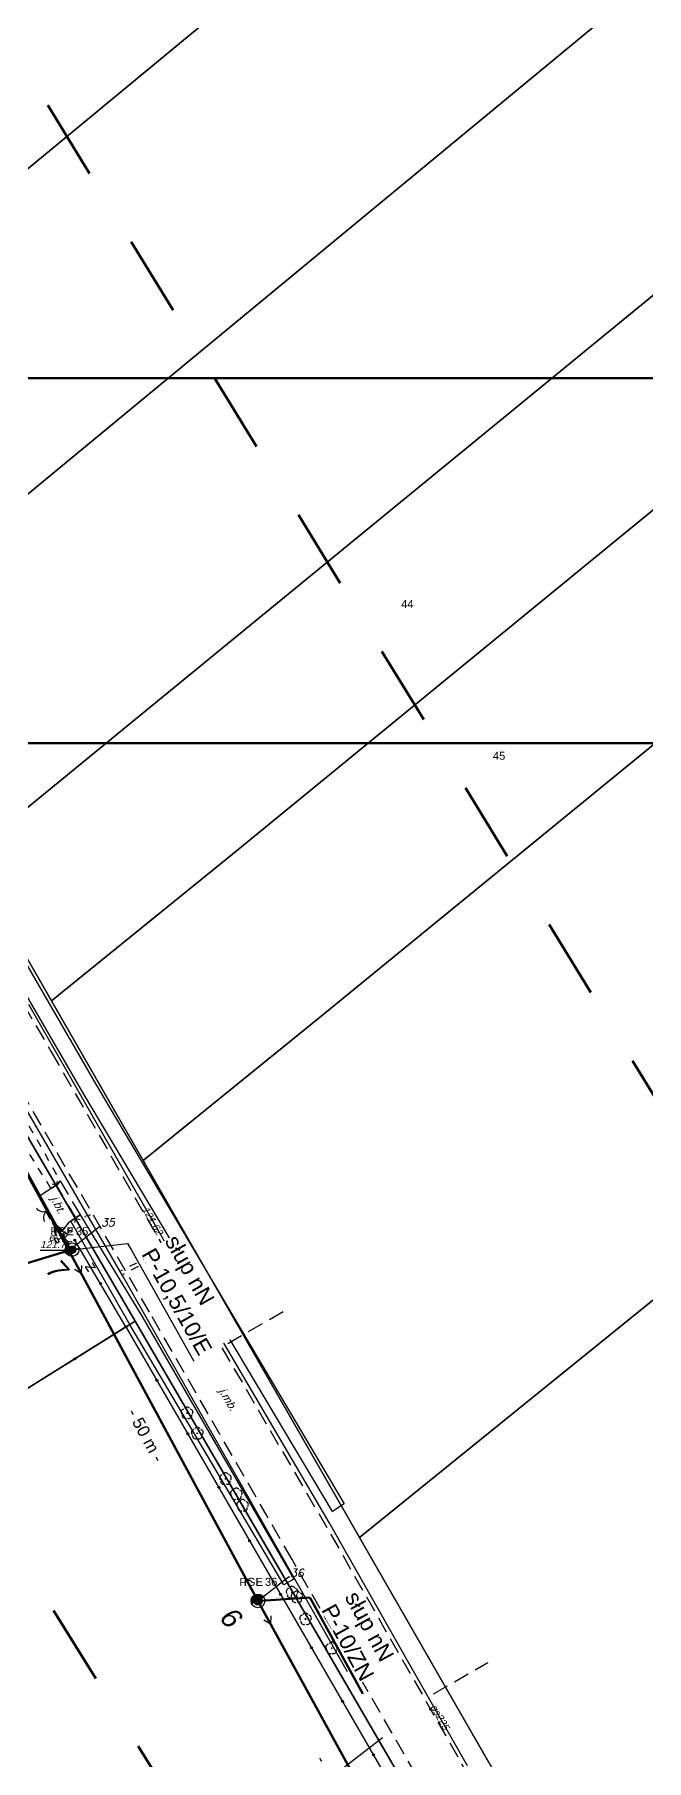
# Model space of a CAD drawing. Header units: metres. Extents: x 7542702 to 7555152, y 5804026 to 5815503.
# Drawn here: x 7544280.8 to 7544357.2, y 5808106.9 to 5808322.6 of the extents above; entities that cross this region are included whole.
import ezdxf
from ezdxf import colors
from ezdxf.entities.mleader import LeaderData, LeaderLine
from ezdxf.enums import TextEntityAlignment as Align
from ezdxf.math import Vec2, Vec3

# ---------------------------------------------------------------- set-up
doc = ezdxf.new("R2010")
doc.units = ezdxf.units.M
for name, pattern in [('4001', [0]), ('4002', [2, 1, -1]), ('4003', [3, 2, -1])]:
    doc.linetypes.add(name, pattern=pattern)
doc.layers.add('!tele', color=30, linetype='Continuous', lineweight=50, plot=False)
for name, color, linetype, lineweight in [('!trafo', 6, '4002', 50), ('_KABEL_ABONENCKI_NAPOWIETRZNY', 104, 'Continuous', 50), ('_numery slupow etap 4 cz. 2', 7, 'Continuous', 40), ('_SIEC_NAPOWIETRZNA', 5, 'Continuous', 50), ('_SLUP_DZIERZAWIONY_ENERGETYCZNY', 1, 'Continuous', 30)]:
    doc.layers.add(name, color=color, linetype=linetype, lineweight=lineweight)
for name, color, linetype in [('_MM opisy', 7, 'Continuous'), ('_MM slupy', 5, 'Continuous'), ('Drogi', 135, 'Continuous'), ('Dzialki', 165, 'Continuous'), ('Linie_napowietrzne', 184, 'Continuous'), ('makro-numeracja-punktow', 7, 'Continuous'), ('Ogrodzenia', 184, 'Continuous'), ('Projekty', 252, 'Continuous'), ('Roslinnosc', 104, 'Continuous'), ('Uz_Energia', 1, 'Continuous'), ('Uz_Gaz', 54, 'Continuous'), ('Uz_Specjalne', 7, 'Continuous'), ('Uz_Telekomunikacja', 252, 'Continuous'), ('Wody', 184, 'Continuous')]:
    doc.layers.add(name, color=color, linetype=linetype)
doc.layers.add('DIM', color=7, linetype='Continuous', plot=False)
doc.styles.add('DYN_DIM', font='arial.ttf')
doc.styles.add('GeodText', font='romans.shx', dxfattribs={"oblique": 14.323945})
doc.styles.get("Standard").update_dxf_attribs({"font": 'arial.ttf'})
doc.dimstyles.new('opis linie', dxfattribs={"dimtxt": 1.5, "dimasz": 0.18, "dimexe": 0.18, "dimexo": 0.0625, "dimgap": 2.5, "dimtad": 4, "dimdec": 0, "dimzin": 0, "dimdsep": 46, "dimtxsty": 'Standard', "dimcen": 0.09, "dimse1": 1, "dimse2": 1, "dimsd1": 1, "dimsd2": 1, "dimclrt": 256, "dimadec": 0, "dimazin": 0, "dimtfac": 1, "dimtdec": 0, "dimtofl": 0, "dimtmove": 0, "dimatfit": 3, "dimfxl": 1, "dimtfill": 1, "dimtolj": 1, "dimtzin": 0, "dimarcsym": 0})
doc.dimstyles.get("Standard").update_dxf_attribs({"dimtxt": 0.18, "dimasz": 0.18, "dimexe": 0.18, "dimexo": 0.0625, "dimgap": 0.09, "dimtad": 0, "dimtih": 1, "dimtoh": 1, "dimdec": 4, "dimzin": 0, "dimdsep": 46, "dimtxsty": 'Standard', "dimcen": 0.09, "dimadec": 0, "dimazin": 0, "dimtfac": 1, "dimtdec": 4, "dimtofl": 0, "dimtmove": 0, "dimatfit": 3, "dimfxl": 1, "dimtolj": 1, "dimtzin": 0, "dimarcsym": 0})

# ---------------------------------------------------------------- blocks, each defined once
blk = doc.blocks.new('1291')
at = {"layer": 'Ogrodzenia', "color": 7, "linetype": 'Continuous'}
for p, q in [((-0.75, 1), (0.75, 1)), ((0.75, 1), (-0.75, -1)), ((-0.75, -1), (0.75, -1))]:
    blk.add_line(p, q, dxfattribs=at)
blk = doc.blocks.new('2554')
at = {"layer": 'Drogi', "color": 8, "linetype": '4002'}
blk.add_line((0, 0), (0, 1), dxfattribs=at)
blk = doc.blocks.new('1554')
at = {"layer": 'Drogi', "color": 8, "linetype": 'Continuous'}
for p, q in [((-0.75, -0.75), (0, 0)), ((0, 0), (0.75, -0.75))]:
    blk.add_line(p, q, dxfattribs=at)
blk = doc.blocks.new('1422')
at = {"layer": 'Roslinnosc', "color": 104, "linetype": 'Continuous'}
blk.add_circle((0, 0), 0.1, dxfattribs=at)
for centre, start, end in [((-0.71, 0.23), 102.5, 221.75), ((0, 0.75), 30.19, 149.77), ((0.71, 0.23), 318.3, 77.49), ((-0.44, -0.61), 174.33, 293.45), ((0.44, -0.61), 246.24, 5.74)]:
    blk.add_arc(centre, 0.75, start, end, dxfattribs=at)
blk = doc.blocks.new('2284')
at = {"layer": 'Ogrodzenia', "color": 184, "linetype": 'Continuous'}
blk.add_line((0, 0), (0, 1), dxfattribs=at)
blk = doc.blocks.new('1284')
at = {"layer": 'Ogrodzenia', "color": 184, "linetype": 'Continuous'}
blk.add_arc((0, 2), 2, 270, 0, dxfattribs=at)
blk = doc.blocks.new('2283')
at = {"layer": 'Ogrodzenia', "color": 184, "linetype": 'Continuous'}
blk.add_line((0, 0), (0, 1), dxfattribs=at)
blk = doc.blocks.new('1283')
at = {"layer": 'Ogrodzenia', "color": 184, "linetype": 'Continuous'}
for centre, start, end in [((0, 2), 270, 0), ((0, -2), 0, 90)]:
    blk.add_arc(centre, 2, start, end, dxfattribs=at)
blk = doc.blocks.new('1281')
at = {"layer": 'Ogrodzenia', "color": 184, "linetype": 'Continuous'}
for radius in [0.24, 0.16, 0.08]:
    blk.add_circle((0, 0), radius, dxfattribs=at)
blk = doc.blocks.new('1361')
at = {"layer": 'Linie_napowietrzne', "color": 184, "linetype": 'Continuous'}
blk.add_circle((0, 0), 0.5, dxfattribs=at)
blk = doc.blocks.new('1366')
at = {"layer": 'Linie_napowietrzne', "color": 184, "linetype": 'Continuous'}
for p, q in [((0, 1), (0, 11)), ((-1, 4.8), (0, 6.5)), ((1, 4.8), (0, 6.5))]:
    blk.add_line(p, q, dxfattribs=at)
blk = doc.blocks.new('1386')
at = {"layer": 'Projekty', "color": 1, "linetype": 'Continuous'}
for p, q in [((0, 9), (0, 11)), ((-1, 4.8), (0, 6.5)), ((0, 6), (0, 8)), ((1, 4.8), (0, 6.5)), ((0, 3), (0, 5)), ((0, 1), (0, 2))]:
    blk.add_line(p, q, dxfattribs=at)
blk = doc.blocks.new('1383')
at = {"layer": 'Projekty', "color": 1, "linetype": 'Continuous'}
for p, q in [((-0.35, 0.35), (0.35, -0.35)), ((0.35, 0.35), (-0.35, -0.35))]:
    blk.add_line(p, q, dxfattribs=at)
blk.add_circle((0, 0), 0.5, dxfattribs=at)
blk = doc.blocks.new('1766')
at = {"layer": 'Uz_Energia', "color": 1, "linetype": 'Continuous'}
for radius in [0.16, 0.08]:
    blk.add_circle((0, 0), radius, dxfattribs=at)
blk = doc.blocks.new('1746')
at = {"layer": 'Uz_Gaz', "color": 54, "linetype": 'Continuous'}
for radius in [0.16, 0.08]:
    blk.add_circle((0, 0), radius, dxfattribs=at)
blk = doc.blocks.new('SLUP_DZIERZAWIONY')
h = blk.add_hatch(color=256)
h.dxf.hatch_style = 1
h.paths.add_polyline_path([(0.53, 0, 1), (-0.53, 0, 1)])
at = {"lineweight": 30}
blk.add_circle((0, 0), 0.527, dxfattribs=at)
at = {"color": 7, "style": 'DYN_DIM', "flags": 13}
blk.add_attdef('ODC_FUNKCJONALNY', text='', height=1, dxfattribs=at).set_placement((0.36, 3.33), align=Align.CENTER)
at = {"color": 7, "flags": 12}
blk.add_attdef('WLASCICIEL', text='', height=1, dxfattribs=at).set_placement((0.63, 1.89), align=Align.RIGHT)
blk.add_attdef('SLUP_NUMER', (0.87, 1.89), '', height=1, dxfattribs=at)
blk.add_attdef('TYP', text='', height=1, dxfattribs=at).set_placement((0, -2.82), align=Align.CENTER)
blk = doc.blocks.new('ZN')
at = {"layer": '_MM slupy', "transparency": 33554687}
h = blk.add_hatch(color=256, dxfattribs=at)
h.dxf.hatch_style = 1
h.paths.add_polyline_path([(0, -0.86), (0, 0.86, 1)])
at = {"layer": '_MM slupy'}
blk.add_circle((0, 0), 0.857, dxfattribs=at)
blk = doc.blocks.new('E')
at = {"layer": '_MM slupy'}
h = blk.add_hatch(color=256, dxfattribs=at)
h.dxf.hatch_style = 1
h.paths.add_polyline_path([(0.27, 0.37, 1), (-0.27, -0.37, 1)])
for radius in [0.857, 0.457]:
    blk.add_circle((0, 0), radius, dxfattribs=at)
blk = doc.blocks.new('*D260')
at = {"layer": 'Defpoints', "color": 0}
for p in [(7544308.7, 5808126.88), (7544309.36, 5808127.24), (7544332.19, 5808084.07)]:
    blk.add_point(p, dxfattribs=at)
at = {"layer": 'DIM', "insert": (7544318.24, 5808104.26), "char_height": 1.5, "attachment_point": 5, "rotation": 298.7537, "bg_fill": 3, "box_fill_scale": 1.1, "bg_fill_color": 9, "bg_fill_true_color": 13158600, "bg_fill_transparency": 0}
blk.add_mtext('\\A1;- 49 m -', dxfattribs=at)
blk = doc.blocks.new('*D261')
at = {"layer": 'Defpoints', "color": 0}
for p in [(7544285.74, 5808171.05), (7544285.08, 5808170.69), (7544308.7, 5808126.88)]:
    blk.add_point(p, dxfattribs=at)
at = {"layer": 'DIM', "insert": (7544294.68, 5808147.59), "char_height": 1.5, "attachment_point": 5, "rotation": 298.3312, "bg_fill": 3, "box_fill_scale": 1.1, "bg_fill_color": 9, "bg_fill_true_color": 13158600, "bg_fill_transparency": 0}
blk.add_mtext('\\A1;- 50 m -', dxfattribs=at)
blk = doc.blocks.new('*D262')
at = {"layer": 'Defpoints', "color": 0}
for p in [(7544261.66, 5808213.37), (7544262.32, 5808213.73), (7544285.08, 5808170.69)]:
    blk.add_point(p, dxfattribs=at)
at = {"layer": 'DIM', "insert": (7544271.16, 5808190.82), "char_height": 1.5, "attachment_point": 5, "rotation": 298.7551, "bg_fill": 3, "box_fill_scale": 1.1, "bg_fill_color": 9, "bg_fill_true_color": 13158600, "bg_fill_transparency": 0}
blk.add_mtext('\\A1;- 49 m -', dxfattribs=at)
blk = doc.blocks.new('q')
at = {"layer": '_MM slupy'}
blk.add_blockref('ZN', (0, 0), dxfattribs=at)
at = {"layer": '_MM opisy'}
ml = blk.add_multileader_mtext('Standard', dxfattribs=at)
ml.set_content('\\pxql;słup nN\\PP-10/ZN', color=256)
ml.set_leader_properties()
ml.build(insert=Vec2(0, 0))
ml.multileader.update_dxf_attribs({"has_text_frame": 1, "text_left_attachment_type": 5, "text_right_attachment_type": 5, "dogleg_length": 1, "arrow_head_size": 1})
ctx = ml.context
ctx.base_point, ctx.char_height, ctx.arrow_head_size, ctx.landing_gap_size, ctx.plane_origin = Vec3(3.75, 5.9), 2, 1, 1, Vec3(1.72, -1.42)
ctx.left_attachment, ctx.right_attachment = 5, 5
notes = []
notes.append((ctx, [(0, (1, 1, 0), (2.75, 5.9), (1, 0), 1, [(0, [(0, 0), (2.75, 5.9)], 0, [])])]))
ctx.mtext.insert, ctx.mtext.flow_direction = Vec3(4.75, 11.7), 5
ctx.mtext.has_bg_fill, ctx.mtext.bg_color, ctx.mtext.bg_scale_factor, ctx.mtext.bg_transparency, ctx.mtext.use_window_bg_color = 1, -1023410175, 1, 0, 1
for ctx, leaders in notes:
    for number, flags, end, landing, length, lines in leaders:
        leader = LeaderData()
        leader.index, (leader.has_last_leader_line, leader.has_dogleg_vector, leader.attachment_direction) = number, flags
        leader.last_leader_point, leader.dogleg_vector, leader.dogleg_length = Vec3(end), Vec3(landing), length
        for number, points, colour, breaks in lines:
            line = LeaderLine()
            line.index, line.vertices, line.color, line.breaks = number, Vec3.list(points), colors.encode_raw_color(colour), breaks
            leader.lines.append(line)
        ctx.leaders.append(leader)

msp = doc.modelspace()

# ---------------------------------------------------------------- linework, layer by layer
at = {"layer": '!tele'}
msp.add_lwpolyline([(7544134.27, 5808446.42), (7544153.77, 5808410.25), (7544175.9, 5808370.26), (7544197, 5808332.23), (7544213.48, 5808301.22), (7544237.41, 5808257.96), (7544247.12, 5808238.87), (7544261.66, 5808213.37), (7544285.08, 5808170.69), (7544308.7, 5808126.88), (7544332.19, 5808084.07), (7544356.3, 5808040.19)], dxfattribs=at)
at = {"layer": '!trafo', "ltscale": 10}
msp.add_lwpolyline([(7544082.13, 5808448.38), (7544167.59, 5808501.43), (7544481.87, 5807987.87), (7544782.88, 5807592.58), (7544936.53, 5807377.47), (7545050.37, 5807475.25), (7545086.68, 5807419.38), (7544929.65, 5807282.21), (7544686.61, 5807553.19), (7544696.16, 5807510.34), (7544647.98, 5807511.04), (7544607.69, 5807611.16), (7544447.06, 5807862.58)], close=True, dxfattribs=at)
at = {"layer": '_KABEL_ABONENCKI_NAPOWIETRZNY'}
msp.add_lwpolyline([(7544271.21, 5808166.48), (7544285.08, 5808170.69), (7544284.96, 5808171.12), (7544261.92, 5808213.12), (7544261.66, 5808213.37)], dxfattribs=at)
at = {"layer": '_SIEC_NAPOWIETRZNA'}
msp.add_lwpolyline([(7544356.3, 5808040.19), (7544332.19, 5808084.07), (7544308.7, 5808126.88), (7544285.08, 5808170.69), (7544261.66, 5808213.37), (7544247.12, 5808238.87), (7544237.41, 5808257.96), (7544213.48, 5808301.22), (7544197, 5808332.23), (7544175.9, 5808370.26), (7544153.77, 5808410.25), (7544134.27, 5808446.42)], dxfattribs=at)
at = {"layer": 'Defpoints', "color": 4, "lineweight": 70}
msp.add_lwpolyline([(7544011.24, 5808517.45), (7544403.75, 5808517.45), (7544403.75, 5808234.06), (7544011.24, 5808234.06)], close=True, dxfattribs=at)
at = {"layer": 'Drogi', "color": 8, "linetype": '4003'}
for p, q in [((7544267.4, 5808222.12, 122.92), (7544282.86, 5808195.51, 122.74)), ((7544282.86, 5808195.51, 122.74), (7544299.65, 5808166.3, 122.74)), ((7544295.15, 5808162.96, 122.7), (7544278.15, 5808192.32, 122.74)), ((7544281.31, 5808177.45, 122.68), (7544282.83, 5808178.43, 122.58)), ((7544283.46, 5808173.88, 122.67), (7544281.31, 5808177.45, 122.68)), ((7544282.83, 5808178.43, 122.58), (7544283.67, 5808178.93, 122.62)), ((7544283.67, 5808178.93, 122.62), (7544283.98, 5808179.4, 122.61)), ((7544283.98, 5808179.4, 122.61), (7544286.48, 5808175.12, 122.61)), ((7544284.26, 5808173.22, 122.71), (7544283.46, 5808173.88, 122.67)), ((7544285, 5808174.11, 122.52), (7544284.26, 5808173.22, 122.71)), ((7544285.31, 5808174.36, 122.54), (7544285, 5808174.11, 122.52)), ((7544286.48, 5808175.12, 122.61), (7544285.31, 5808174.36, 122.54)), ((7544299.65, 5808166.3, 122.74), (7544317.8, 5808135.2, 122.8)), ((7544312.96, 5808132.05, 122.77), (7544295.15, 5808162.96, 122.7)), ((7544317.8, 5808135.2, 122.8), (7544345.2, 5808087.16, 123.5)), ((7544329.96, 5808102.55, 123.28), (7544312.96, 5808132.05, 122.77))]:
    msp.add_line(p, q, dxfattribs=at)
at = {"layer": 'Drogi', "color": 8, "linetype": '4001'}
for points in [[(7544218.31, 5808317.97, 0), (7544236.16, 5808285.61, 0), (7544251.83, 5808255.89, 0), (7544257.02, 5808246.32, 0), (7544262.09, 5808238.7, 0), (7544270.27, 5808222.79, 0), (7544288.47, 5808191.37, 0), (7544319.47, 5808139.03, 0), (7544318.02, 5808138.05, 0), (7544286.94, 5808190.21, 0), (7544268.53, 5808221.91, 0), (7544260.45, 5808237.2, 0), (7544255.78, 5808244.9, 0), (7544234.71, 5808284.96, 0), (7544216.97, 5808317.46, 0), (7544218.31, 5808317.97, 0)], [(7544286.48, 5808175.12, 122.61), (7544294.27, 5808162.35, 122.56), (7544313.16, 5808129.6, 122.64), (7544311.92, 5808128.89, 122.63), (7544292.72, 5808161.34, 122.21), (7544285.31, 5808174.36, 122.54), (7544286.48, 5808175.12, 122.61)]]:
    msp.add_polyline3d(points, dxfattribs=at)
at = {"layer": 'Dzialki'}
for p, q in [((7544464.58, 5808458.38), (7544242.37, 5808274.85)), ((7544242.37, 5808274.85), (7544464.58, 5808458.38)), ((7544484.51, 5808434.16), (7544257.74, 5808246.87)), ((7544257.74, 5808246.87), (7544484.51, 5808434.16)), ((7544272.51, 5808219.98), (7544371.44, 5808301.02)), ((7544371.44, 5808301.02), (7544272.51, 5808219.98)), ((7544382.33, 5808283.06), (7544305.5, 5808220.2)), ((7544305.5, 5808220.2), (7544382.33, 5808283.06)), ((7544387.27, 5808257.76), (7544316.36, 5808199.76)), ((7544316.36, 5808199.76), (7544387.27, 5808257.76)), ((7544282.89, 5808201.89), (7544272.51, 5808219.98)), ((7544272.51, 5808219.98), (7544282.89, 5808201.89)), ((7544272.51, 5808219.98), (7544282.89, 5808201.89)), ((7544305.5, 5808220.2), (7544282.89, 5808201.89)), ((7544282.89, 5808201.89), (7544305.5, 5808220.2)), ((7544423.6, 5808217.51), (7544321.4, 5808134.83)), ((7544321.4, 5808134.83), (7544423.6, 5808217.51)), ((7544294.34, 5808181.94), (7544282.89, 5808201.89)), ((7544282.89, 5808201.89), (7544294.34, 5808181.94)), ((7544282.89, 5808201.89), (7544294.34, 5808181.94)), ((7544316.36, 5808199.76), (7544294.34, 5808181.94)), ((7544294.34, 5808181.94), (7544316.36, 5808199.76)), ((7544278.83, 5808186.8), (7544293.34, 5808161.85)), ((7544293.34, 5808161.85), (7544278.83, 5808186.8)), ((7544293.34, 5808161.85), (7544278.83, 5808186.8)), ((7544321.4, 5808134.83), (7544294.34, 5808181.94)), ((7544294.34, 5808181.94), (7544321.4, 5808134.83)), ((7544294.34, 5808181.94), (7544321.4, 5808134.83)), ((7544208.87, 5808109.1), (7544293.34, 5808161.85)), ((7544293.34, 5808161.85), (7544233.83, 5808124.69)), ((7544293.34, 5808161.85), (7544315.06, 5808124.52)), ((7544315.06, 5808124.52), (7544293.34, 5808161.85)), ((7544315.06, 5808124.52), (7544293.34, 5808161.85)), ((7544347.49, 5808089.44), (7544321.4, 5808134.83)), ((7544321.4, 5808134.83), (7544347.49, 5808089.44)), ((7544321.4, 5808134.83), (7544347.49, 5808089.44)), ((7544315.06, 5808124.52), (7544333.14, 5808093.44)), ((7544333.14, 5808093.44), (7544315.06, 5808124.52)), ((7544333.14, 5808093.44), (7544315.06, 5808124.52))]:
    msp.add_line(p, q, dxfattribs=at)
at = {"layer": 'Ogrodzenia', "color": 184, "linetype": '4001'}
for q in [(7544285.83, 5808171.98, 122.57), (7544208.87, 5808109.1), (7544326.98, 5808100.97)]:
    msp.add_line((7544292.21, 5808161.14), q, dxfattribs=at)
at = {"layer": 'Projekty', "linetype": '4003'}
for p, q in [((7544284.35, 5808172.39), (7544283.7, 5808172.01)), ((7544304.93, 5808159.05), (7544311.96, 5808163.12)), ((7544330.65, 5808115.28), (7544337.41, 5808119.2))]:
    msp.add_line(p, q, dxfattribs=at)
at = {"layer": 'Projekty', "linetype": 'Continuous'}
msp.add_lwpolyline([(7544283.55, 5808172.28), (7544283.85, 5808171.76), (7544283.59, 5808171.61), (7544283.29, 5808172.12), (7544283.55, 5808172.28)], dxfattribs=at)
at = {"layer": 'Uz_Energia', "color": 1, "linetype": '4001'}
for p, q in [((7544284.35, 5808172.39), (7544284.58, 5808172.64)), ((7544284.97, 5808171.74), (7544284.35, 5808172.39)), ((7544285.08, 5808170.69), (7544284.97, 5808171.74))]:
    msp.add_line(p, q, dxfattribs=at)
at = {"layer": 'Uz_Energia', "color": 1, "linetype": 'Continuous'}
for p, q in [((7544285.17, 5808170.7), (7544284.97, 5808171.74)), ((7544281.48, 5808170.7), (7544285.17, 5808170.7))]:
    msp.add_line(p, q, dxfattribs=at)
msp.add_lwpolyline([(7544284.62, 5808172.29), (7544284.23, 5808172.59), (7544284.54, 5808172.99), (7544284.93, 5808172.68), (7544284.62, 5808172.29)], dxfattribs=at)
at = {"layer": 'Uz_Gaz', "color": 54, "linetype": '4001'}
for p, q in [((7544288.37, 5808186.92, 121.61), (7544280.07, 5808201.43, 121.55)), ((7544297.5, 5808170.96, 121.62), (7544288.37, 5808186.92, 121.61)), ((7544302.71, 5808162.27, 121.59), (7544297.5, 5808170.96, 121.62)), ((7544303.12, 5808161.37, 121.63), (7544302.71, 5808162.27, 121.59)), ((7544317.58, 5808136.69, 121.87), (7544303.12, 5808161.37, 121.63)), ((7544327.47, 5808119.26, 122.05), (7544317.58, 5808136.69, 121.87)), ((7544334.86, 5808106.28, 122.4), (7544327.47, 5808119.26, 122.05))]:
    msp.add_line(p, q, dxfattribs=at)
at = {"layer": 'Uz_Specjalne', "color": 7, "linetype": '4002'}
for p, q in [((7544297.09, 5808170.93, 121.17), (7544291.58, 5808168.12, 121.17)), ((7544297.31, 5808170.49, 121.17), (7544291.8, 5808167.68, 121.17))]:
    msp.add_line(p, q, dxfattribs=at)
at = {"layer": 'Uz_Telekomunikacja', "linetype": '4001'}
for p, q in [((7544291.95, 5808167.28, 121.85), (7544273.54, 5808199.02, 121.85)), ((7544319.9, 5808118.03, 121.96), (7544291.95, 5808167.28, 121.85)), ((7544324.25, 5808109.77, 122.08), (7544315.78, 5808103.18, 122.1))]:
    msp.add_line(p, q, dxfattribs=at)
at = {"layer": 'Wody', "color": 184, "linetype": '4002'}
msp.add_polyline3d([(7544283.98, 5808179.4, 122.6), (7544283.67, 5808178.93, 122.6), (7544282.83, 5808178.43, 122.6), (7544275.58, 5808190.14, 122.4), (7544253.57, 5808228.86, 122.5), (7544255.39, 5808229.71, 122.5), (7544277.11, 5808191.48, 122.5), (7544283.98, 5808179.4, 122.6)], dxfattribs=at)

# ---------------------------------------------------------------- block references
at = {"layer": '_SLUP_DZIERZAWIONY_ENERGETYCZNY'}
for p, values in [((7544285.08, 5808170.69), {'WLASCICIEL': 'PGE', 'SLUP_NUMER': '35'}), ((7544308.7, 5808126.88), {'WLASCICIEL': 'PGE', 'SLUP_NUMER': '36'})]:
    msp.add_blockref('SLUP_DZIERZAWIONY', p, dxfattribs=at).add_auto_attribs(values)
at = {"layer": 'Drogi', "color": 8, "xscale": 0.5, "yscale": 0.5, "zscale": 0.5}
for p, rotation in [((7544283.48, 5808178.84), 210.760292), ((7544285.95, 5808174.69), 30.76029199999999)]:
    msp.add_blockref('1554', p, dxfattribs=dict(at, rotation=rotation))
at = {"layer": 'Drogi', "color": 8, "xscale": 0.5, "yscale": 4.829431, "rotation": 210.760292}
msp.add_blockref('2554', (7544283.48, 5808178.84, 122.62), dxfattribs=at)
at = {"layer": 'Linie_napowietrzne', "color": 184}
for name, p, xscale, yscale, zscale, rotation in [('1366', (7544285.08, 5808170.69), 0.5, 0.5, 0.5, 28.75510800000001), ('1366', (7544285.08, 5808170.69), 0.5, 0.5, 0.5, 28.75510800000001), ('1366', (7544285.08, 5808170.69), 0.5, 0.5, 0.5, 28.75510800000001), ('1366', (7544285.08, 5808170.69), 0.5, 0.5, 0.5, 28.75510800000001), ('1361', (7544285.08, 5808170.69), 0.4999999999999999, 0.4999999999999999, 0.4999999999999999, 208.7551079999998), ('1361', (7544285.08, 5808170.69), 0.4999999999999997, 0.4999999999999997, 0.4999999999999997, 208.3311629999998), ('1361', (7544285.08, 5808170.69), 0.4999999999999999, 0.4999999999999999, 0.4999999999999999, 208.7551079999998), ('1361', (7544285.08, 5808170.69), 0.4999999999999997, 0.4999999999999997, 0.4999999999999997, 208.3311629999998), ('1361', (7544285.08, 5808170.69), 0.4999999999999997, 0.4999999999999997, 0.4999999999999997, 208.7551079999997), ('1361', (7544285.08, 5808170.69), 0.4999999999999998, 0.4999999999999998, 0.4999999999999998, 208.3311629999997), ('1361', (7544285.08, 5808170.69), 0.4999999999999997, 0.4999999999999997, 0.4999999999999997, 208.7551079999997), ('1361', (7544285.08, 5808170.69), 0.4999999999999998, 0.4999999999999998, 0.4999999999999998, 208.3311629999997), ('1366', (7544285.08, 5808170.69), 0.4999999999999997, 0.4999999999999997, 0.4999999999999997, 208.3311629999998), ('1366', (7544285.08, 5808170.69), 0.4999999999999997, 0.4999999999999997, 0.4999999999999997, 208.3311629999998), ('1366', (7544285.08, 5808170.69), 0.4999999999999998, 0.4999999999999998, 0.4999999999999998, 208.3311629999997), ('1366', (7544285.08, 5808170.69), 0.4999999999999998, 0.4999999999999998, 0.4999999999999998, 208.3311629999997), ('1366', (7544308.7, 5808126.88), 0.5, 0.5, 0.5, 28.331163), ('1366', (7544308.7, 5808126.88), 0.5, 0.5, 0.5, 28.331163), ('1366', (7544308.7, 5808126.88), 0.5, 0.5, 0.5, 28.331163), ('1366', (7544308.7, 5808126.88), 0.5, 0.5, 0.5, 28.331163), ('1361', (7544308.7, 5808126.88), 0.4999999999999997, 0.4999999999999997, 0.4999999999999997, 208.3311629999998), ('1361', (7544308.7, 5808126.88), 0.5, 0.5, 0.5, 208.7537339999999), ('1361', (7544308.7, 5808126.88), 0.4999999999999997, 0.4999999999999997, 0.4999999999999997, 208.3311629999998), ('1361', (7544308.7, 5808126.88), 0.5, 0.5, 0.5, 208.7537339999999), ('1361', (7544308.7, 5808126.88), 0.4999999999999998, 0.4999999999999998, 0.4999999999999998, 208.3311629999997), ('1361', (7544308.7, 5808126.88), 0.5, 0.5, 0.5, 208.7537339999999), ('1361', (7544308.7, 5808126.88), 0.4999999999999998, 0.4999999999999998, 0.4999999999999998, 208.3311629999997), ('1361', (7544308.7, 5808126.88), 0.5, 0.5, 0.5, 208.7537339999999), ('1366', (7544308.7, 5808126.88), 0.5, 0.5, 0.5, 208.7537339999999), ('1366', (7544308.7, 5808126.88), 0.5, 0.5, 0.5, 208.7537339999999), ('1366', (7544308.7, 5808126.88), 0.5, 0.5, 0.5, 208.7537339999999), ('1366', (7544308.7, 5808126.88), 0.5, 0.5, 0.5, 208.7537339999999)]:
    msp.add_blockref(name, p, dxfattribs=dict(at, xscale=xscale, yscale=yscale, zscale=zscale, rotation=rotation))
at = {"layer": 'Linie_napowietrzne', "color": 184, "xscale": 0.5, "yscale": 0.5, "zscale": 0.5}
for p in [(7544285.08, 5808170.69, 122.77), (7544285.08, 5808170.69, 122.77), (7544308.7, 5808126.88), (7544308.7, 5808126.88)]:
    msp.add_blockref('1361', p, dxfattribs=at)
at = {"layer": 'Ogrodzenia', "color": 184, "xscale": 0.5}
for name, p, yscale, rotation in [('2283', (7544281.31, 5808177.45, 122.68), 4.167421, 211.05807), ('2284', (7544283.46, 5808173.88, 122.67), 1.037111, 230.477369)]:
    msp.add_blockref(name, p, dxfattribs=dict(at, yscale=yscale, rotation=rotation))
at = {"layer": 'Ogrodzenia', "color": 184, "xscale": 0.5, "yscale": 0.5, "zscale": 0.5}
for name, p, rotation in [('1283', (7544282.38, 5808175.67), 211.05807), ('1284', (7544283.46, 5808173.88), 230.477369)]:
    msp.add_blockref(name, p, dxfattribs=dict(at, rotation=rotation))
for p in [(7544285.83, 5808171.98), (7544289.02, 5808166.56), (7544292.21, 5808161.14), (7544292.21, 5808161.14), (7544292.21, 5808161.14), (7544285.8, 5808157.14), (7544296.07, 5808154.45), (7544299.94, 5808147.77), (7544303.8, 5808141.08), (7544307.66, 5808134.4), (7544311.53, 5808127.71), (7544315.39, 5808121.03), (7544319.25, 5808114.34), (7544323.12, 5808107.66)]:
    msp.add_blockref('1281', p, dxfattribs=at)
at = {"layer": 'Ogrodzenia', "color": 7, "xscale": 0.4999999999999998, "yscale": 0.4999999999999998, "zscale": 0.4999999999999998, "rotation": 301.328693}
msp.add_blockref('1291', (7544287.75, 5808168.59), dxfattribs=at)
at = {"layer": 'Projekty', "xscale": 0.5, "yscale": 0.5, "zscale": 0.5, "rotation": 30.80949399999997}
for name in ['1386', '1383']:
    msp.add_blockref(name, (7544285.08, 5808170.69), dxfattribs=at)
at = {"layer": 'Projekty', "xscale": 0.5, "yscale": 0.5, "zscale": 0.5}
msp.add_blockref('1383', (7544285.08, 5808170.69), dxfattribs=at)
at = {"layer": 'Roslinnosc', "color": 104, "xscale": 0.5, "yscale": 0.5, "zscale": 0.5}
for p in [(7544299.83, 5808150.36, 122.68), (7544301.12, 5808147.83, 122.6), (7544304.64, 5808142.15, 122.84), (7544305.99, 5808140.24, 122.72), (7544306.77, 5808138.81, 123.08), (7544312.96, 5808127.95), (7544313.56, 5808127.37), (7544314.64, 5808124.62), (7544317.91, 5808120.98)]:
    msp.add_blockref('1422', p, dxfattribs=at)
at = {"layer": 'Uz_Energia', "color": 1, "xscale": 0.5, "yscale": 0.5, "zscale": 0.5}
msp.add_blockref('1766', (7544284.97, 5808171.74), dxfattribs=at)
at = {"layer": 'Uz_Gaz', "color": 54, "xscale": 0.5, "yscale": 0.5, "zscale": 0.5}
msp.add_blockref('1746', (7544295.42, 5808174.6), dxfattribs=at)

# ---------------------------------------------------------------- texts
at = {"layer": 'Drogi', "color": 8, "oblique": 15}
for s, rotation, p in [('j.bt. ', 297.4552, (7544282.77, 5808177.16)), ('j.mb. ', 300.1357, (7544303.77, 5808153.13))]:
    msp.add_text(s, height=1, rotation=rotation, dxfattribs=at).set_placement(p)
at = {"layer": 'Dzialki'}
for s, p in [('44', (7544326.58, 5808250.96)), ('45', (7544338.05, 5808232))]:
    msp.add_text(s, height=1, dxfattribs=at).set_placement(p)
at = {"layer": 'makro-numeracja-punktow', "color": 6, "char_height": 1, "attachment_point": 7, "line_spacing_factor": 0.8, "style": 'GeodText'}
for s, insert in [('35', (7544289.08, 5808173.69)), ('36', (7544312.7, 5808129.88))]:
    msp.add_mtext(s, dxfattribs=dict(at, insert=insert))
at = {"layer": 'Uz_Energia', "color": 1, "oblique": 15}
for s, p in [('e', (7544284.79, 5808172.84)), ('121.77 ', (7544281.48, 5808170.97)), ('e', (7544282.55, 5808171.86))]:
    msp.add_text(s, height=0.9, rotation=359.97, dxfattribs=at).set_placement(p)
at = {"layer": 'Uz_Gaz', "color": 54, "oblique": 15}
for s, rotation, p in [('121.62', 299.7719, (7544294.18, 5808175.86)), ('gs225', 299.5711, (7544330.2, 5808113.65))]:
    msp.add_text(s, height=0.9, rotation=rotation, dxfattribs=at).set_placement(p)
at = {"layer": 'Uz_Telekomunikacja', "oblique": 15}
msp.add_text('t', height=0.9, rotation=300.1148, dxfattribs=at).set_placement((7544286.92, 5808175.06))

# ---------------------------------------------------------------- leaders
at = {"layer": 'makro-numeracja-punktow', "color": 6, "has_arrowhead": 0, "annotation_type": 0, "has_hookline": 1, "hookline_direction": 0}
for points, text_width in [([(7544285.08, 5808170.69), (7544288.9, 5808173.69), (7544289.08, 5808173.69)], 1.73), ([(7544308.7, 5808126.88), (7544312.52, 5808129.88), (7544312.7, 5808129.88)], 1.74)]:
    msp.add_leader(points, dimstyle='Standard', dxfattribs=dict(at, text_width=text_width))

# ---------------------------------------------------------------- next in the draw order: block references
at = {"layer": '!tele', "rotation": 298.7537339328902}
msp.add_blockref('q', (7544308.7, 5808126.88), dxfattribs=at)

# ---------------------------------------------------------------- next in the draw order: leaders
at = {"layer": '_MM opisy'}
ml = msp.add_multileader_mtext('Standard', dxfattribs=at)
ml.set_content('\\pxql;słup nN\\PP-10,5/10/E', color=256)
ml.set_leader_properties()
ml.build(insert=Vec2(0, 0))
ml.multileader.update_dxf_attribs({"has_text_frame": 1, "text_left_attachment_type": 5, "text_right_attachment_type": 5, "dogleg_length": 1, "arrow_head_size": 1})
ctx = ml.context
ctx.base_point, ctx.char_height, ctx.arrow_head_size, ctx.landing_gap_size, ctx.plane_origin, ctx.plane_x_axis, ctx.plane_y_axis = Vec3(7544292.88, 5808170.7), 2, 1, 1, Vec3(7544285.08, 5808168.59), Vec3(0.491013, -0.871152), Vec3(0.871152, 0.491013)
ctx.left_attachment, ctx.right_attachment = 5, 5
notes = []
notes.append((ctx, [(0, (1, 1, 0), (7544292.39, 5808171.57), (0.491013, -0.871152), 1, [(0, [(7544285.48, 5808170.78), (7544292.39, 5808171.57)], 0, [])])]))
ctx.mtext.insert, ctx.mtext.text_direction, ctx.mtext.flow_direction = Vec3(7544298.74, 5808172.85), Vec3(0.491013, -0.871152), 5
ctx.mtext.has_bg_fill, ctx.mtext.bg_color, ctx.mtext.bg_scale_factor, ctx.mtext.bg_transparency, ctx.mtext.use_window_bg_color = 1, -1023410175, 1, 0, 1
for ctx, leaders in notes:
    for number, flags, end, landing, length, lines in leaders:
        leader = LeaderData()
        leader.index, (leader.has_last_leader_line, leader.has_dogleg_vector, leader.attachment_direction) = number, flags
        leader.last_leader_point, leader.dogleg_vector, leader.dogleg_length = Vec3(end), Vec3(landing), length
        for number, points, colour, breaks in lines:
            line = LeaderLine()
            line.index, line.vertices, line.color, line.breaks = number, Vec3.list(points), colors.encode_raw_color(colour), breaks
            leader.lines.append(line)
        ctx.leaders.append(leader)

# ---------------------------------------------------------------- next in the draw order: block references
at = {"rotation": 299.4071890607336}
msp.add_blockref('E', (7544285.48, 5808170.78), dxfattribs=at)

# ---------------------------------------------------------------- next in the draw order: texts
at = {"layer": '_numery slupow etap 4 cz. 2', "oblique": 10}
msp.add_text('6', height=2.5, rotation=311.9867, dxfattribs=at).set_placement((7544303.69, 5808124.78))

# ---------------------------------------------------------------- next in the draw order: dimensions: what is measured, and where the dimension line sits
at = {"layer": 'DIM'}
dim = msp.add_aligned_dim(p1=(7544332.19, 5808084.07), p2=(7544308.7, 5808126.88), distance=-0.75, dimstyle='opis linie', override={"dimpost": '- <> m -'}, dxfattribs=at)
dim.commit()
dim.dimension.update_dxf_attribs({"geometry": '*D260', "text_midpoint": (7544318.24, 5808104.26)})

# ---------------------------------------------------------------- next in the draw order: dimensions: what is measured, and where the dimension line sits
dim = msp.add_aligned_dim(p1=(7544308.7, 5808126.88), p2=(7544285.08, 5808170.69), distance=-0.75, dimstyle='opis linie', override={"dimpost": '- <> m -'}, dxfattribs=at)
dim.commit()
dim.dimension.update_dxf_attribs({"geometry": '*D261', "text_midpoint": (7544294.68, 5808147.59)})

# ---------------------------------------------------------------- next in the draw order: texts
at = {"layer": '_numery slupow etap 4 cz. 2', "oblique": 10}
msp.add_text('7', height=2.5, rotation=311.9867, dxfattribs=at).set_placement((7544281.91, 5808168.28))

# ---------------------------------------------------------------- next in the draw order: dimensions: what is measured, and where the dimension line sits
at = {"layer": 'DIM'}
dim = msp.add_aligned_dim(p1=(7544285.08, 5808170.69), p2=(7544261.66, 5808213.37), distance=-0.75, dimstyle='opis linie', override={"dimpost": '- <> m -'}, dxfattribs=at)
dim.commit()
dim.dimension.update_dxf_attribs({"geometry": '*D262', "text_midpoint": (7544271.16, 5808190.82)})

# ---------------------------------------------------------------- next in the draw order: linework, layer by layer
at = {"layer": 'Defpoints', "color": 4, "lineweight": 70}
msp.add_lwpolyline([(7544148.9, 5808279.67), (7544541.41, 5808279.67), (7544541.41, 5807996.27), (7544148.9, 5807996.27)], close=True, dxfattribs=at)

doc.saveas('drawing.dxf')
